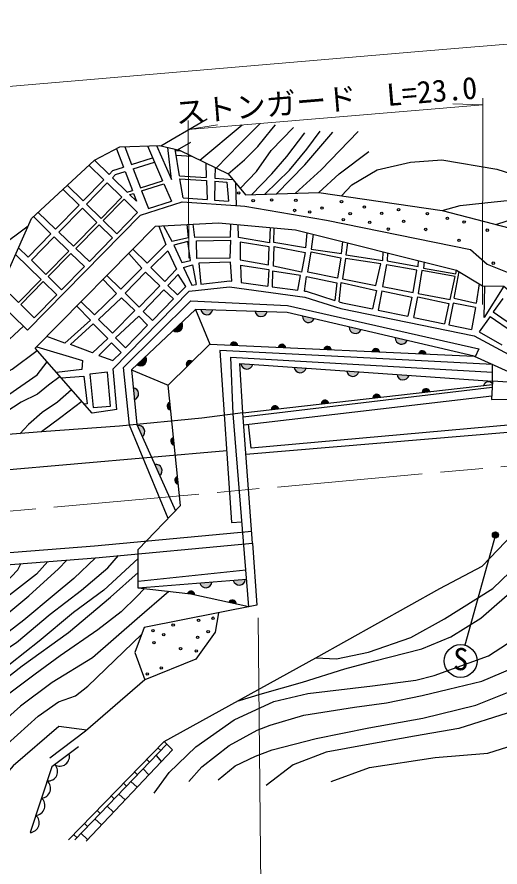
# Model space of a CAD drawing. Units: millimetres at full size, sheet at 1:1000; details may follow other scales. Extents: x 40000 to 680000, y 20000 to 380000.
# Drawn here: x 118682 to 158512, y 262021 to 332193 of the extents above; entities that cross this region are included whole.
import ezdxf
from ezdxf.enums import TextEntityAlignment as Align

# ---------------------------------------------------------------- set-up
doc = ezdxf.new("R2010")
doc.units = ezdxf.units.MM
doc.header["$LTSCALE"] = 1000
doc.linetypes.add('CHAIN', pattern=[18.5, 12, -1.5, 3.5, -1.5])
for name, color, linetype, lineweight in [('M-BGD', 7, 'Continuous', 25), ('M-BGD-EXST', 7, 'Continuous', 25), ('M-BMK', 2, 'CHAIN', 13), ('M-STR-HTXT', 7, 'Continuous', 13)]:
    doc.layers.add(name, color=color, linetype=linetype, lineweight=lineweight)
doc.styles.add('ＭＳ ゴシック', font='')
doc.styles.get('ＭＳ ゴシック').set_extended_font_data('MS Gothic')

msp = doc.modelspace()

# ---------------------------------------------------------------- hatches: boundary and pattern name
at = {"layer": 'M-BGD'}
for points in [[(133839, 308040), (134829, 308005, -0.82183)], [(138319, 307882), (139309, 307848, -0.82183)], [(142219, 307494), (143184, 307269, -0.82183)], [(131549, 306305), (132268, 306986, -0.82183)], [(146078, 306591), (147043, 306365, -0.82183)], [(136885, 305075), (136260, 305104, -0.84072)], [(149880, 305702), (150844, 305476, -0.82183)], [(140851, 304894), (140226, 304922, -0.84072)], [(144607, 304721), (143982, 304750, -0.84072)], [(148585, 304539), (147960, 304568, -0.84072)], [(152426, 304363), (151801, 304391, -0.84072)], [(128572, 303486), (129292, 304168, -0.82183)], [(133146, 303769), (132698, 303332, -0.84072)], [(137139, 303571), (138128, 303503, -0.82183)], [(141543, 303265), (142532, 303196, -0.82183)], [(145875, 302964), (146864, 302895, -0.82183)], [(150021, 302675), (151009, 302607, -0.82183)], [(128353, 300597), (128256, 301583, -0.82183)], [(148654, 300816), (148032, 300746, -0.84072)], [(152721, 301279), (152099, 301209, -0.84072)], [(131284, 300377), (131348, 299754, -0.84072)], [(144383, 300330), (143761, 300260, -0.84072)], [(140257, 299861), (139635, 299790, -0.84072)], [(129005, 297545), (128601, 298449, -0.82183)], [(131583, 297477), (131648, 296855, -0.84072)], [(130442, 294338), (130037, 295242, -0.82183)], [(131916, 294259), (131980, 293637, -0.84072)], [(136521, 285663), (137509, 285741, -0.82183)], [(133759, 285444), (134747, 285522, -0.82183)], [(133348, 284477), (132733, 284591, -0.84072)], [(136759, 283730), (136147, 283864, -0.84072)]]:
    msp.add_hatch(color=256, dxfattribs=at).paths.add_polyline_path(points)
at = {"layer": 'M-BGD-EXST'}
msp.add_hatch(color=256, dxfattribs=at).paths.add_polyline_path([(158354, 289556, -1), (157915, 289316, -0.41421), (158015, 289656, -0.41421)])

# ---------------------------------------------------------------- linework, layer by layer
at = {"layer": 'M-BGD'}
for p, q in [((133767, 320368), (137238, 323283)), ((127560, 321481), (128127, 320007)), ((129431, 321552), (130686, 318659)), ((131917, 321230), (133007, 321872)), ((126895, 321323), (127470, 319797)), ((132075, 319090), (131717, 321279)), ((125062, 320381), (126274, 319192)), ((128127, 320007), (129861, 320560)), ((128262, 319652), (130013, 320211)), ((134256, 320129), (134293, 318935)), ((125850, 318759), (124611, 319962)), ((127604, 319442), (128199, 317865)), ((128263, 319654), (128870, 318079)), ((135016, 319759), (135000, 318886)), ((124139, 317013), (125850, 318759)), ((126544, 318927), (127769, 317727)), ((128870, 318079), (130686, 318659)), ((132075, 319090), (134293, 318935)), ((132376, 317251), (132116, 318837)), ((132116, 318837), (134301, 318684)), ((134301, 318684), (134350, 317114)), ((134996, 318637), (134968, 317071)), ((134996, 318636), (135984, 318567)), ((135000, 318886), (136467, 318784)), ((123800, 316667), (122471, 317972)), ((122825, 318301), (124139, 317013)), ((124409, 316749), (126121, 318495)), ((127329, 317323), (126121, 318495)), ((128960, 317846), (130786, 318429)), ((130786, 318429), (131411, 316987)), ((135984, 318567), (136116, 316991)), ((136786, 316624), (136724, 318475)), ((125612, 315570), (127329, 317322)), ((127769, 317727), (128199, 317865)), ((127970, 317530), (128287, 317631)), ((127970, 317530), (128532, 316979)), ((128287, 317631), (128532, 316979)), ((128959, 317846), (129522, 316384)), ((132376, 317251), (134350, 317114)), ((121858, 314686), (123800, 316667)), ((124409, 316749), (125612, 315570)), ((125790, 315395), (127508, 317149)), ((128630, 316060), (127508, 317149)), ((129522, 316384), (131411, 316987)), ((134968, 317071), (136116, 316991)), ((121858, 314686), (120413, 316060)), ((122132, 314425), (124069, 316402)), ((125271, 315221), (124069, 316402)), ((126907, 314301), (128630, 316060)), ((120037, 315711), (121478, 314298)), ((123353, 313264), (125271, 315221)), ((125790, 315395), (126907, 314301)), ((123353, 313264), (122132, 314425)), ((123534, 313092), (125449, 315047)), ((126564, 313951), (125449, 315047)), ((119593, 312374), (121478, 314298)), ((119863, 312109), (121749, 314033)), ((121749, 314033), (122951, 312855)), ((124667, 312015), (126564, 313951)), ((118806, 313145), (119593, 312374)), ((124667, 312015), (123534, 313092)), ((118558, 312587), (120665, 310522)), ((121066, 310930), (122951, 312855)), ((121244, 310756), (123130, 312680)), ((123130, 312680), (124246, 311586)), ((119863, 312109), (121066, 310930)), ((122361, 309662), (124246, 311586)), ((137122, 311697), (137167, 310275)), ((132421, 311523), (133090, 310058)), ((154724, 308978), (155137, 311178)), ((118812, 308631), (120665, 310522)), ((118991, 308456), (120843, 310347)), ((120843, 310347), (121960, 309253)), ((121244, 310756), (122361, 309662)), ((137167, 310275), (139376, 309976)), ((156809, 310164), (156540, 308577)), ((117411, 310004), (118812, 308631)), ((131917, 309254), (132601, 309951)), ((133090, 310058), (133465, 310099)), ((139734, 309927), (141849, 309641)), ((148782, 309576), (148456, 307993)), ((120107, 307362), (121960, 309253)), ((129851, 307146), (131595, 308925)), ((154724, 308978), (156540, 308578)), ((158740, 308951), (157961, 307853)), ((118991, 308456), (120107, 307362)), ((156480, 308220), (156172, 306402)), ((133398, 308055), (134590, 305181)), ((148456, 307993), (150925, 307484)), ((151409, 307384), (153936, 306863)), ((157694, 307478), (156783, 306193)), ((157694, 307478), (159537, 306195)), ((157961, 307853), (159831, 306552)), ((127635, 304885), (129453, 306740)), ((154281, 306792), (156172, 306402)), ((156783, 306193), (158669, 305133)), ((126596, 303826), (127266, 304509)), ((157897, 302128), (157898, 303498)), ((126397, 300075), (126157, 302867)), ((128112, 303051), (131136, 301806)), ((137293, 299524), (157883, 301867)), ((157869, 301593), (137322, 299147)), ((137370, 298523), (157834, 300921)), ((138113, 288751), (137293, 299524)), ((135977, 296376), (63983, 290077)), ((128676, 285624), (137548, 286544)), ((137612, 285749), (128676, 285042)), ((124533, 276945), (128941, 281201)), ((122927, 264264), (130818, 272391)), ((131046, 272155), (123439, 264269)), ((130308, 271865), (130545, 271636)), ((129377, 270906), (129617, 270674)), ((130151, 271227), (130587, 270714)), ((128368, 269867), (128612, 269631)), ((129092, 270130), (129555, 269625)), ((127472, 268944), (127719, 268706)), ((128076, 269076), (128581, 268598)), ((126444, 267886), (126695, 267645)), ((127078, 268042), (127592, 267555)), ((125283, 266691), (125538, 266445)), ((126105, 267033), (126627, 266537)), ((125108, 265999), (125639, 265495)), ((124245, 265621), (124503, 265372)), ((123349, 264699), (123610, 264447)), ((123958, 264807), (124500, 264293))]:
    msp.add_line(p, q, dxfattribs=at)
for points in [[(130554, 321557), (131816, 322287), (134358, 323784)], [(135116, 319709), (137034, 321699), (138740, 323409)], [(136092, 319233), (137451, 320409), (138532, 321489), (139690, 322945), (140008, 323302)], [(137098, 318026), (138430, 319437), (139634, 321165), (141483, 323083)], [(138028, 317520), (139686, 319255), (140940, 320678), (142432, 322643)], [(139129, 317558), (141144, 319560), (142585, 321288), (143687, 322761)], [(140078, 317592), (142415, 320000), (144738, 322677)], [(141654, 317648), (143757, 319577), (146808, 322728)], [(119548, 306335), (116915, 308886), (119880, 315564), (125062, 320381), (127175, 321467), (130421, 321589), (132080, 321191), (136092, 319233), (137535, 317502), (143574, 317716), (153731, 316222), (160718, 314406), (163520, 312976), (165443, 313221), (168123, 314330), (169845, 315190), (170799, 315605), (175278, 316089), (179662, 316345), (181914, 316037), (188874, 314907), (194302, 315213), (202010, 316784), (212245, 316156)], [(130179, 321580), (131418, 318772), (131125, 321420)], [(131736, 321159), (131791, 321177), (132163, 321151)], [(131798, 320782), (131837, 320794), (133070, 320708)], [(143574, 317716), (145249, 319238), (147690, 321084)], [(145455, 317439), (146302, 318345), (148397, 319571), (151139, 320201), (153728, 320405), (158241, 319622), (159541, 319214), (161295, 319009), (164889, 318992), (167103, 319401), (169045, 319997), (170288, 320269)], [(126274, 319192), (126592, 319516), (127470, 319797)], [(126544, 318927), (126796, 319185), (127604, 319442)], [(153731, 316222), (155231, 316638), (158039, 316927), (160998, 317244), (164094, 317491), (167245, 317959), (168787, 318358)], [(158180, 315066), (160036, 315660), (162437, 316108), (166271, 316713), (168670, 317086), (178817, 317749), (182130, 317907)], [(119548, 306335), (128859, 315837), (132302, 316936), (137105, 316602)], [(137105, 316602), (137462, 316577), (144210, 315429), (156087, 312997), (157452, 311782), (160618, 310517), (164165, 309951), (191261, 311281), (208768, 311148), (233279, 310374)], [(126905, 299791), (124867, 299497), (120182, 304846), (130107, 314916), (135301, 315210), (141635, 314623), (154931, 311303), (157080, 310001), (158842, 309980), (161136, 308029), (163814, 308008), (168031, 308661), (187364, 309548), (193394, 309578), (204599, 309440), (217184, 309147), (229728, 308298), (236276, 307858), (255381, 306002), (260181, 306650)], [(136298, 315118), (136258, 314013), (133359, 313983), (133198, 315091)], [(89414, 295459), (90560, 296808), (93106, 298767), (97274, 301581), (101199, 304085), (103677, 305639), (106000, 306949), (108614, 308300), (110822, 309471), (112944, 310581), (114206, 311256), (117180, 313170), (119613, 314964)], [(130387, 314932), (130959, 313400), (129420, 311868), (128245, 313026)], [(130766, 314954), (131453, 313687), (132834, 313988), (132704, 315063)], [(139547, 314817), (139493, 313547), (136948, 313978), (136928, 315059)], [(142586, 314385), (142476, 313137), (139868, 313567), (139883, 314785)], [(143093, 314259), (142948, 313023), (145450, 312676), (145541, 313648)], [(145946, 313546), (145792, 312550), (148838, 312077), (148877, 312814)], [(127890, 312666), (128985, 311447), (127232, 309717), (126091, 310842)], [(149243, 312723), (149218, 312055), (151767, 311593), (151806, 312083)], [(132421, 311523), (133145, 311739), (133465, 310099)], [(136394, 310379), (136280, 311945), (133663, 311876), (133854, 310142)], [(137122, 311697), (139439, 311349), (139376, 309976)], [(149146, 311748), (148835, 309934), (151351, 309445), (151655, 311306), (149144, 311736)], [(152249, 311972), (152216, 311468), (154876, 310984), (154931, 311303)], [(132601, 309951), (131977, 310928), (131127, 310028), (131917, 309254)], [(141849, 309641), (142049, 310864), (139760, 311201), (139734, 309927)], [(125787, 310533), (126885, 309367), (125072, 307618), (123962, 308681)], [(133854, 310142), (136221, 310403), (136394, 310379)], [(142388, 309569), (142559, 310781), (145065, 310234), (144886, 308799)], [(145248, 308684), (145418, 310261), (148315, 309627), (147998, 308087)], [(126905, 299791), (126616, 303157), (132883, 309550), (136215, 309917), (142426, 309077), (145393, 308132), (156384, 305867), (163578, 302003)], [(131595, 308925), (130790, 309674), (129092, 307890), (129851, 307146)], [(142388, 309569), (142532, 309549), (144886, 308799)], [(148782, 309576), (151252, 309068), (150925, 307484)], [(158842, 309980), (157219, 307381), (157250, 309999)], [(151409, 307384), (151748, 309094), (154285, 308553), (153936, 306863)], [(123615, 308330), (124740, 307173), (122612, 305273), (121128, 305806)], [(131135, 290790), (127964, 298496), (127461, 303247), (133020, 308756), (140983, 308382), (156756, 304805), (156460, 304143)], [(145248, 308684), (145515, 308599), (147998, 308087)], [(156480, 308220), (154650, 308580), (154281, 306792)], [(129453, 306740), (128720, 307485), (126799, 305705), (127635, 304885)], [(156374, 304182), (140958, 307790), (133398, 308055), (128112, 303051), (128554, 298554), (131745, 291427)], [(119214, 306658), (117240, 304866), (115631, 303348), (112301, 301466), (109517, 299468), (105228, 296715)], [(127266, 304509), (126466, 305281), (125437, 304254), (126596, 303826)], [(109301, 297036), (110944, 298517), (113724, 300345), (115151, 301387), (118279, 303106), (120349, 304655)], [(120306, 304972), (124078, 303828), (124026, 303087), (121932, 302848)], [(137794, 283502), (133006, 284553), (128676, 285042), (128674, 288226), (132163, 291862), (131136, 301806), (134590, 305181), (156374, 304182), (160592, 302291)], [(157898, 303498), (143558, 304239), (135409, 304656), (136382, 290459), (137226, 290527)], [(137794, 283502), (136506, 299420), (136308, 304117), (157898, 302882)], [(112608, 297297), (113473, 298212), (115479, 299473), (118003, 301024), (120340, 302657), (121156, 303734)], [(137293, 299524), (137051, 303577), (157897, 302128)], [(122231, 302506), (121292, 301789), (120382, 301065), (119017, 300383), (117755, 299577), (116059, 298109), (115773, 297547)], [(122318, 302407), (124197, 302554), (124458, 300262), (124214, 300242)], [(126157, 302867), (124695, 302709), (124964, 299952), (126397, 300075)], [(123185, 301418), (122016, 300404), (120754, 299535), (119616, 298564), (118915, 297794)], [(124036, 300446), (122306, 299143), (120708, 297936)], [(361235, 278915), (352208, 278569), (345365, 278878), (342000, 279224), (329367, 281637), (292987, 290374), (273388, 294310), (247566, 297969), (220173, 300029), (194114, 300562), (159495, 298528), (137996, 296594), (137765, 298570)], [(137553, 296110), (177837, 299476), (199023, 300139), (223258, 299475), (245818, 297750), (271160, 294259), (294257, 289657), (324990, 282319), (337157, 279620), (346706, 278216), (361242, 278400)], [(137293, 299524), (133926, 299081), (127147, 298416), (120708, 297936), (105518, 296738), (90258, 295528), (80418, 294717), (71577, 294040), (63429, 292997)], [(130818, 272391), (143321, 279301), (153557, 285024), (157035, 286843), (160235, 290186)], [(65117, 283165), (69694, 283780), (72944, 284166), (78016, 284651), (85066, 285208), (97683, 286289), (110348, 287382), (125068, 288543), (138037, 289748)], [(143321, 279301), (145023, 279216), (147677, 279763), (151161, 280977), (153937, 282516), (157928, 285007), (161395, 288330), (162248, 289401)], [(65287, 282179), (69819, 282788), (73051, 283172), (78103, 283655), (85148, 284212), (97768, 285292), (110430, 286386), (125153, 287547), (138113, 288751)], [(138113, 288751), (138464, 283635), (129159, 281796), (128402, 279727), (129228, 277478)], [(129980, 268115), (131220, 269809), (133422, 271934), (136586, 274160), (139851, 275678), (142660, 276335), (148005, 276973), (151574, 277453), (153092, 277833), (157572, 279452), (159121, 280469), (161678, 283251), (163525, 285097), (165272, 286716), (168031, 288421)], [(136838, 275718), (138918, 276355), (142236, 277286), (145728, 278368), (148092, 279008), (152066, 280022), (154453, 281011), (156923, 282550), (159974, 285240), (162141, 287210), (164051, 288700)], [(99325, 264748), (100455, 266815), (102197, 268862), (105204, 271771), (106813, 273111), (109457, 274684), (111966, 276368), (113960, 277463), (118633, 280545), (121412, 282906), (123998, 284878), (126162, 286715), (127055, 287723)], [(93307, 265369), (93968, 267018), (94915, 268742), (95661, 270072), (96897, 271854), (98154, 273365), (99689, 274912), (101531, 276051), (104409, 277448), (109683, 280176), (114500, 283022), (117633, 285358), (118741, 286550), (119000, 287061)], [(121225, 287237), (120295, 286188), (118070, 284453), (115640, 282748), (113838, 281618), (110441, 279745), (107370, 278005), (104119, 276161), (101658, 274222), (98527, 271062), (97316, 269508), (95570, 266846), (94657, 264699)], [(95877, 264413), (97407, 267621), (100000, 270934), (102317, 273313), (105509, 275592), (108931, 277355), (113695, 280057), (116819, 282075), (119650, 284416), (122115, 286625), (122794, 287361)], [(125153, 287547), (123369, 285839), (121754, 284479), (119246, 282398), (117035, 280720), (114187, 278787), (110570, 276618), (107338, 274852), (104382, 272896), (102083, 271087), (100256, 269175), (98895, 267646), (96982, 264800)], [(128675, 287489), (125833, 284880), (123342, 283027), (120508, 280658), (116932, 277871), (112104, 274659), (107069, 271360), (106140, 270722), (102945, 267599), (101417, 265196)], [(102704, 265112), (105614, 267460), (110787, 271876), (114667, 275193), (119114, 278626), (122929, 281383), (126382, 284297), (128675, 286344)], [(135275, 269206), (136675, 270367), (138338, 271159), (139711, 271686), (143354, 272636), (147684, 273507), (152146, 274299), (156529, 275380), (159417, 276549), (163139, 279003), (165964, 282116), (167971, 283858), (169349, 284894), (171197, 285580), (173203, 285976), (178352, 286213), (183717, 286454), (189578, 286480), (192033, 286198)], [(129155, 284988), (128565, 284351), (127261, 283080), (125335, 281598), (122251, 279455), (120170, 277946), (117317, 275791), (115659, 274465), (111289, 271012), (109166, 269150), (106481, 266640), (105268, 265449)], [(191727, 284203), (188847, 284560), (184521, 284655), (180902, 284750), (176344, 284927), (173331, 284696), (170528, 283921), (167780, 281935), (165208, 279257), (162945, 276978), (161190, 275672), (159108, 274707), (155122, 273456), (151476, 272817), (147467, 272095), (144188, 271497), (141453, 270463), (139243, 268737)], [(131212, 284755), (128580, 282515), (124894, 279299), (121580, 277261), (118972, 275295), (115018, 271780), (112534, 269954), (109001, 267010)], [(135298, 283009), (135017, 281415), (133438, 279179), (129228, 277478), (124338, 273235), (121389, 271014)], [(144603, 269073), (147758, 270243), (153159, 271055), (157518, 271418), (161844, 272803), (164712, 274738), (165766, 276152), (167630, 278947), (169449, 281148), (170644, 281889), (172125, 282558), (174516, 282916), (178080, 283038), (183529, 283134), (188122, 283183), (191536, 282954)], [(132857, 269091), (133924, 270302), (136175, 272039), (138492, 273328), (139572, 273736), (142324, 274552), (146513, 275212), (149149, 275581), (152098, 276174), (154262, 276689), (157013, 277373), (159554, 278439)], [(108610, 265168), (114952, 269648), (117873, 272161), (120424, 274479), (122111, 275665), (123502, 276149), (124533, 276945)], [(124435, 273319), (122135, 273626), (118378, 270366), (114317, 265727)], [(130818, 272391), (131503, 271680), (124375, 264161)], [(123757, 271929), (121560, 270283), (119759, 264861)]]:
    msp.add_lwpolyline(points, dxfattribs=at)
for points in [[(136288, 313777), (136220, 312287), (133503, 312249), (133488, 313709)], [(131623, 313345), (132276, 311935), (132978, 312100), (132764, 313657)], [(137084, 313591), (137084, 312137), (139424, 311736), (139470, 313220)], [(139843, 311629), (139895, 313233), (142446, 312746), (142131, 311141)], [(131822, 311374), (130885, 310363), (129718, 311511), (131133, 312895)], [(145375, 312311), (145122, 310644), (142667, 311140), (142929, 312817)], [(145765, 312251), (145532, 310585), (148285, 310026), (148691, 311804)], [(129278, 311129), (130458, 310011), (128767, 308241), (127613, 309403)], [(154818, 310768), (152068, 311260), (151756, 309357), (154416, 308873)], [(128402, 307955), (126562, 306089), (125409, 307223), (127285, 309017)], [(126177, 305658), (124898, 304470), (123099, 305160), (124966, 306868)], [(157897, 302128), (157818, 300614), (159184, 300632), (159184, 302048)]]:
    msp.add_lwpolyline(points, close=True, dxfattribs=at)
for centre in [(136965, 317672), (139682, 317094), (138159, 317030), (141676, 317066), (143835, 316424), (145442, 316947), (147335, 316506), (141575, 316222), (142823, 316103), (146158, 315947), (148758, 315983), (150146, 316294), (152523, 315954), (145589, 315452), (147775, 315249), (150568, 315331), (154178, 315576), (155555, 315265), (149299, 314680), (152386, 314652), (157464, 314595), (155133, 313751), (157960, 311870), (133652, 282378), (134852, 282561), (129891, 281525), (131558, 281992), (134445, 281444), (130785, 281200), (133571, 280976), (129972, 280549), (132168, 280041), (133469, 279859), (129421, 277956), (130582, 278456)]:
    msp.add_circle(centre, 100, dxfattribs=at)
for centre, radius, start, end in [((134338, 308120), 505, 189.15668, 346.81487), ((138817, 307963), 505, 189.15668, 346.81487), ((142724, 307477), 505, 177.99894, 335.65713), ((131841, 306716), 505, 234.60197, 32.26016), ((146583, 306574), 505, 177.99894, 335.65713), ((136570, 305035), 318, 7.26534, 167.48308), ((150384, 305684), 505, 177.99894, 335.65713), ((140536, 304853), 318, 7.26534, 167.48308), ((144292, 304681), 318, 7.26534, 167.48308), ((148270, 304499), 318, 7.26534, 167.48308), ((152111, 304323), 318, 7.26534, 167.48308), ((128864, 303898), 505, 234.60197, 32.26016), ((132960, 303512), 318, 54.22346, 214.44119), ((137640, 303635), 505, 187.1927, 344.85089), ((142044, 303328), 505, 187.1927, 344.85089), ((146376, 303027), 505, 187.1927, 344.85089), ((150522, 302739), 505, 187.1927, 344.85089), ((157555, 301672), 406, 29.11164, 163.87191), ((128207, 301081), 505, 286.78237, 84.44056), ((148349, 300727), 318, 16.38291, 176.60064), ((152416, 301190), 318, 16.38291, 176.60064), ((131370, 300071), 318, 105.7863, 266.00403), ((144078, 300241), 318, 16.38291, 176.60064), ((139952, 299771), 318, 16.38291, 176.60064), ((128714, 297957), 505, 305.29396, 102.95215), ((131670, 297172), 318, 105.7863, 266.00403), ((130150, 294750), 505, 305.29396, 102.95215), ((132002, 293953), 318, 105.7863, 266.00403), ((137007, 285799), 505, 195.69384, 353.35203), ((134245, 285581), 505, 195.69384, 353.35203), ((133031, 284481), 318, 359.40152, 159.61925), ((136441, 283743), 318, 357.52058, 157.73832), ((122203, 271155), 812, 239.47172, 14.23199), ((121264, 269895), 768, 263.56591, 46.7912), ((120645, 268519), 812, 274.2433, 49.00357), ((120172, 267095), 812, 274.2433, 49.00357), ((119699, 265671), 812, 274.2433, 49.00357)]:
    msp.add_arc(centre, radius, start, end, dxfattribs=at)
at = {"layer": 'M-BGD-EXST'}
msp.add_line((158134, 289436), (155626, 280329), dxfattribs=at)
for centre, radius in [((158134, 289436), 250), ((155267, 279027), 1350)]:
    msp.add_circle(centre, radius, dxfattribs=at)
at = {"layer": 'M-BMK'}
msp.add_lwpolyline([(64557, 286603), (73035, 287344), (78830, 287878), (89713, 288887), (103306, 290058), (163680, 295516), (171205, 296130), (178397, 296603), (185318, 296873), (198229, 297246), (206366, 297077), (215623, 296788)], dxfattribs=at)
at = {"layer": 'M-STR-HTXT'}
for p, q in [((132803, 322912), (157090, 324945)), ((157090, 324945), (154636, 325025)), ((157090, 325487), (157079, 308471)), ((132801, 323638), (132840, 312287)), ((132803, 322912), (135228, 323296)), ((138794, 259550), (138572, 282582))]:
    msp.add_line(p, q, dxfattribs=at)
msp.add_lwpolyline([(58816, 321354), (83530, 323581), (109271, 325713), (151488, 329311), (172323, 331045), (177220, 331394), (181838, 331674), (186768, 331948), (191770, 332119), (196233, 332193), (202228, 332193), (207990, 332119), (212968, 331997)], dxfattribs=at)

# ---------------------------------------------------------------- texts
at = {"layer": 'M-BGD-EXST', "style": 'ＭＳ ゴシック'}
msp.add_text('S', height=1833, rotation=358.508, dxfattribs=at).set_placement((154612, 277735), align=Align.BOTTOM_LEFT)
at = {"layer": 'M-STR-HTXT', "style": 'ＭＳ ゴシック'}
msp.add_text('ストンガード  L=23.0', height=1833, rotation=4.784, dxfattribs=at).set_placement((131857, 322833), align=Align.BOTTOM_LEFT)

doc.saveas('drawing.dxf')
